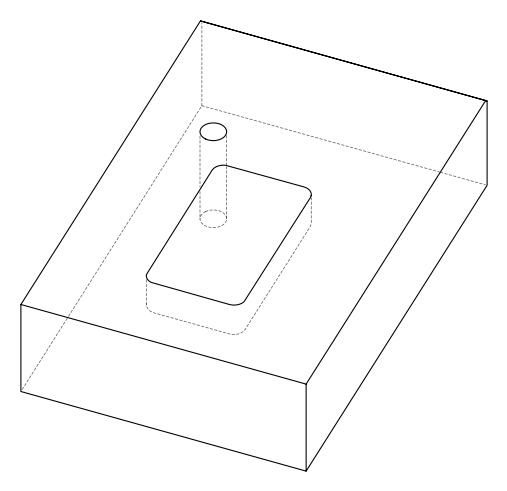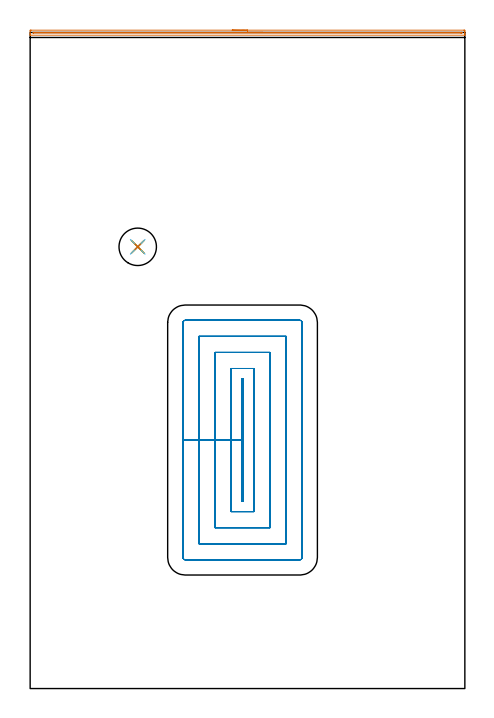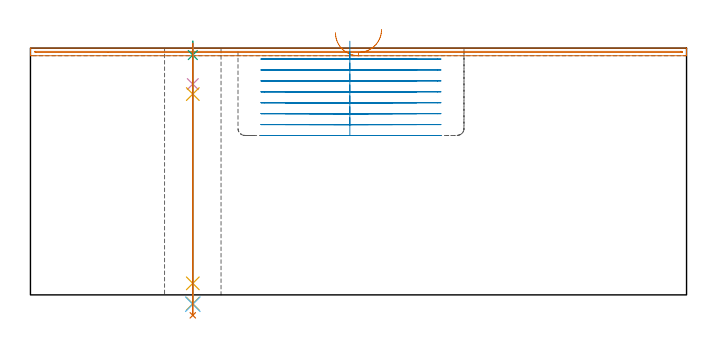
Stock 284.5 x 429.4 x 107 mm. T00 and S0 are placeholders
(PLAN: 7 operations, 6 tool changes, 32.4 min)
(1 AREA_MILL | FG_CHAMFER_SURFACE | UGT0205_001 | 4.7 min | 1549 mm3)
(2 MILL_RECTANGULAR_POCKET | POCKET_RECTANGULAR_STRAIGHT | UGT0201_095 | Follow Part, ap 5, ae 75% | 26.15 min | 650761 mm3)
(3 SPOT_DRILL | STEP1HOLE | NXT0321_9005460120000 | 0.05 min | 191 mm3)
(4 DRILL_BLIND_HOLE_INTO_CENTER | STEP1HOLE | UGT0301_217 | 0.07 min | 1044 mm3)
(5 GUN_DRILL_THROUGH_HOLE | STEP1HOLE | UGT0307_007 | 0.54 min | 7260 mm3)
(6 DRILL_TO_ENLARGE_THROUGH_HOLE | STEP1HOLE | NXT0301_104 | 0.45 min | 7995 mm3)
(7 DRILL_TO_ENLARGE_THROUGH_HOLE_1 | STEP1HOLE | UGT0301_058 | 0.47 min | 33926 mm3)
(TOOL UGT0205_001 | Chamfer Mill 20 x 3 x 45 deg. | D20 FL50 Z2)
(TOOL UGT0201_095 | End mill 20 mm | D20 R3 FL38 Z4)
(TOOL NXT0321_9005460120000 | NC Spot Drill, 142deg, 12mm, Carbide, Uncoated | D12 PA142 FL30 Z2)
(TOOL UGT0301_217 | Twist Drill 10.4 mm | D10.4 PA118 FL82 Z2)
(TOOL UGT0307_007 | Gun Drill 10 mm | D10 PA130 FL24 Z1)
(TOOL NXT0301_104 | Carbide Drill 14mm [860.1-1400-112A1-MM 2214] | D14 PA140 FL123 Z2)
(TOOL UGT0301_058 | Twist Drill 24.5 mm | D24.5 PA118 FL160 Z2)
(OP 1 AREA_MILL)
G17 G21 G94 G90
T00 M6
G54
G17 G0 G90 X132.25 Y430.9 S1061 M3
G43 Z117. H0
Z113.7
G94 G1 X132.288 Z112.828 F250.
X132.402 Z111.963
X132.591 Z111.112
X132.853 Z110.28
X133.187 Z109.474
X133.59 Z108.7
X134.058 Z107.964
X134.59 Z107.272
X135.179 Z106.629
X135.822 Z106.04
X136.514 Z105.508
X137.25 Z105.04
X138.024 Z104.637
X138.83 Z104.303
X139.662 Z104.041
X140.514 Z103.852
X141.378 Z103.738
X142.25 Z103.7
X283.879
X284.224 Y430.897
X284.49 Y430.892 Z103.703
X284.5 Y430.56 Z104.034
Y430.027 Z104.57
Y429.687 Z104.909
Y429.154 Z105.442
Y428.813 Z105.781
Y428.132 Z106.467
Y427.865 Z106.735
Y427.732 Z106.86
Y427.633 Z106.957
X284.452 Y427.604 Z106.989
X284.326 Y427.6 Z107.
X0.174
X0.01 Y427.602 Z106.988
X0.002 Y427.731 Z106.861
X0. Y427.865 Z106.735
Y428.132 Z106.467
Y428.813 Z105.781
Y430.027 Z104.57
X0.004 Y430.56 Z104.034
X0.01 Y430.892 Z103.703
X0.276 Y430.897 Z103.7
X0.621 Y430.9
X142.25
Y429.486 Z105.114
X282.298 Y429.485 Z105.115
X282.445 Y429.484 Z105.116
X282.48 Y429.481 Z105.119
X282.49 Y429.479 Z105.121
X282.494 Y429.47 Z105.13
X282.497 Y429.439 Z105.161
X282.499 Y429.289 Z105.311
X282.492 Y429.051 Z105.549
X282.491 Y429.028 Z105.572
X282.452 Y429.021 Z105.579
X282.333 Y429.018 Z105.582
X282.092 Y429.015 Z105.585
X281.886 Y429.014 Z105.586
X2.202 Y429.015 Z105.585
X2.055 Y429.016 Z105.584
X2.02 Y429.019 Z105.581
X2.01 Y429.021 Z105.579
X2.007 Y429.031 Z105.569
X2.003 Y429.061 Z105.539
X2.004 Y429.208 Z105.392
X2.02 Y429.479 Z105.121
X2.301 Y429.484 Z105.116
X2.408 Y429.485 Z105.115
X33.536 Y429.486 Z105.114
X142.25
X143.122 Z105.152
X143.986 Z105.266
X144.838 Z105.455
X145.67 Z105.717
X146.476 Z106.051
X147.25 Z106.454
X147.986 Z106.923
X148.678 Z107.454
X149.321 Z108.043
X149.91 Z108.686
X150.442 Z109.378
X150.91 Z110.114
X151.313 Z110.888
X151.647 Z111.694
X151.909 Z112.526
X152.098 Z113.378
X152.212 Z114.243
X152.25 Z115.114
G0 Z117.
M5
M2
(OP 2 MILL_RECTANGULAR_POCKET)
G17 G21 G94 G90
T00 M6
G54
G17 G0 G90 X138.5 Y191.527 S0 M3
G43 Z117. H0
Z110.
G94 G1 Y162.65 Z102.262 F250.
Y122.8 F500.
X139.5
Y202.5
X138.5
Y162.65
X131.5
Y115.8
X146.5
Y209.5
X131.5
Y162.65
X121.
Y105.3
X157.
Y220.
X121.
Y162.65
X110.5
Y94.8
X167.5
Y230.5
X110.5
Y162.65
X100.
Y85.8
G3 X101.5 Y84.3 R1.5
G1 X176.5
G3 X178. Y85.8 R1.5
G1 Y239.5
G3 X176.5 Y241. R1.5
G1 X101.5
G3 X100. Y239.5 R1.5
G1 Y162.65
Y161.65
G0 X138.5 Y191.527 Z105.262
G1 Y162.65 Z97.525 F250.
Y122.8 F500.
X139.5
Y202.5
X138.5
Y162.65
X131.5
Y115.8
X146.5
Y209.5
X131.5
Y162.65
X121.
Y105.3
X157.
Y220.
X121.
Y162.65
X110.5
Y94.8
X167.5
Y230.5
X110.5
Y162.65
X100.
Y85.8
G3 X101.5 Y84.3 R1.5
G1 X176.5
G3 X178. Y85.8 R1.5
G1 Y239.5
G3 X176.5 Y241. R1.5
G1 X101.5
G3 X100. Y239.5 R1.5
G1 Y162.65
Y161.65
G0 X138.5 Y191.527 Z100.525
G1 Y162.65 Z92.787 F250.
Y122.8 F500.
X139.5
Y202.5
X138.5
Y162.65
X131.5
Y115.8
X146.5
Y209.5
X131.5
Y162.65
X121.
Y105.3
X157.
Y220.
X121.
Y162.65
X110.5
Y94.8
X167.5
Y230.5
X110.5
Y162.65
X100.
Y85.8
G3 X101.5 Y84.3 R1.5
G1 X176.5
G3 X178. Y85.8 R1.5
G1 Y239.5
G3 X176.5 Y241. R1.5
G1 X101.5
G3 X100. Y239.5 R1.5
G1 Y162.65
Y161.65
G0 X138.5 Y191.527 Z95.787
G1 Y162.65 Z88.05 F250.
Y122.8 F500.
X139.5
Y202.5
X138.5
Y162.65
X131.5
Y115.8
X146.5
Y209.5
X131.5
Y162.65
X121.
Y105.3
X157.
Y220.
X121.
Y162.65
X110.5
Y94.8
X167.5
Y230.5
X110.5
Y162.65
X100.
Y85.8
G3 X101.5 Y84.3 R1.5
G1 X176.5
G3 X178. Y85.8 R1.5
G1 Y239.5
G3 X176.5 Y241. R1.5
G1 X101.5
G3 X100. Y239.5 R1.5
G1 Y162.65
Y161.65
G0 X138.5 Y191.527 Z91.05
G1 Y162.65 Z83.312 F250.
Y122.8 F500.
X139.5
Y202.5
X138.5
Y162.65
X131.5
Y115.8
X146.5
Y209.5
X131.5
Y162.65
X121.
Y105.3
X157.
Y220.
X121.
Y162.65
X110.5
Y94.8
X167.5
Y230.5
X110.5
Y162.65
X100.
Y85.8
G3 X101.5 Y84.3 R1.5
G1 X176.5
G3 X178. Y85.8 R1.5
G1 Y239.5
G3 X176.5 Y241. R1.5
G1 X101.5
G3 X100. Y239.5 R1.5
G1 Y162.65
Y161.65
G0 X138.5 Y191.527 Z86.312
G1 Y162.65 Z78.575 F250.
Y122.8 F500.
X139.5
Y202.5
X138.5
Y162.65
X131.5
Y115.8
X146.5
Y209.5
X131.5
Y162.65
X121.
Y105.3
X157.
Y220.
X121.
Y162.65
X110.5
Y94.8
X167.5
Y230.5
X110.5
Y162.65
X100.
Y85.8
G3 X101.5 Y84.3 R1.5
G1 X176.5
G3 X178. Y85.8 R1.5
G1 Y239.5
G3 X176.5 Y241. R1.5
G1 X101.5
G3 X100. Y239.5 R1.5
G1 Y162.65
Y161.65
G0 X138.5 Y191.527 Z81.575
G1 Y162.65 Z73.837 F250.
Y122.8 F500.
X139.5
Y202.5
X138.5
Y162.65
X131.5
Y115.8
X146.5
Y209.5
X131.5
Y162.65
X121.
Y105.3
X157.
Y220.
X121.
Y162.65
X110.5
Y94.8
X167.5
Y230.5
X110.5
Y162.65
X100.
Y85.8
G3 X101.5 Y84.3 R1.5
G1 X176.5
G3 X178. Y85.8 R1.5
G1 Y239.5
G3 X176.5 Y241. R1.5
G1 X101.5
G3 X100. Y239.5 R1.5
G1 Y162.65
Y161.65
G0 X138.5 Y191.527 Z76.837
G1 Y162.65 Z69.1 F250.
Y122.8 F500.
X139.5
Y202.5
X138.5
Y162.65
X131.5
Y115.8
X146.5
Y209.5
X131.5
Y162.65
X121.
Y105.3
X157.
Y220.
X121.
Y162.65
X110.5
Y94.8
X167.5
Y230.5
X110.5
Y162.65
X100.
Y85.8
G3 X101.5 Y84.3 R1.5
G1 X176.5
G3 X178. Y85.8 R1.5
G1 Y239.5
G3 X176.5 Y241. R1.5
G1 X101.5
G3 X100. Y239.5 R1.5
G1 Y162.65
Y161.65
G0 Z117.
M5
M2
(OP 3 SPOT_DRILL)
G17 G21 G94 G90
T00 M6
G54
G17 G0 G90 X70.4 Y289.1 S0 M3
G43 Z117. H0
G94 G81 G98 Z104. F250. R110.
G80
M5
M2
(OP 4 DRILL_BLIND_HOLE_INTO_CENTER)
G17 G21 G94 G90
T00 M6
G54
G17 G0 G90 X70.4 Y289.1 S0 M3
G43 Z117. H0
G94 G81 G98 Z91.4 F250. R109.
G80
M5
M2
(OP 5 GUN_DRILL_THROUGH_HOLE)
G17 G21 G94 G90
T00 M6
G54
G17 G0 G90 X70.4 Y289.1 M8
G43 Z117. H0
Z103.968
S716 M3
G94 G1 Z87.073 F125. M26
G4 X.084
Z5. F250.
G4 X.084
Z-3.832 F125.
G4 X.084
M5
M9
G0 Z103.968
Z117.
M2
(OP 6 DRILL_TO_ENLARGE_THROUGH_HOLE)
G17 G21 G94 G90
T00 M6
G54
G17 G0 G90 X70.4 Y289.1 S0 M3
G43 Z117. H1
G94 G73 G98 Z-4.048 F250. Q13.881 R109.
G80
M5
M2
(OP 7 DRILL_TO_ENLARGE_THROUGH_HOLE_1)
G17 G21 G94 G90
T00 M6
G54
G17 G0 G90 X70.4 Y289.1 S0 M3
G43 Z117. H0
G94 G73 G98 Z-8.861 F250. Q23.172 R109.
G80
M5
M2
